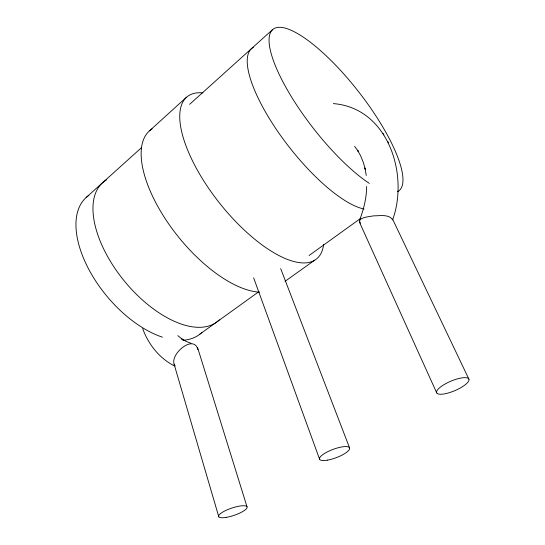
<?xml version="1.0" encoding="UTF-8"?>
<svg xmlns="http://www.w3.org/2000/svg" width="545" height="545" viewBox="0 0 545 545"><rect width="100%" height="100%" fill="white"/><g stroke="black" fill="none" stroke-linecap="round" stroke-linejoin="round"><path stroke-width="0.82" d="M392.645 219.928C389.294 213.953 379.763 215.881 373.761 215.84C370.927 216.481 355.762 217.387 360.538 223.225M366.656 186.472C366.567 198.264 363.549 209.818 359.373 220.779L359.373 220.779M392.686 219.683C409.084 174.039 387.924 107.924 333.37 103.598M149.514 130.814L186.574 97.16M86.165 197.508L141.673 147.511M189.64 104.32L272.684 29.525M199.92 334.126L258.814 291.711M309.11 255.489L360.783 218.272M285.035 281.343L314.69 260.163M190.988 343.282L186.192 341.436L181.689 338.908L183.127 339.916L177.834 335.618M174.148 365.784C159.256 358.147 148.281 344.188 142.688 328.574M175.238 365.995L174.747 365.409M354.625 146.373L358.412 151.558L357.486 150.148L360.736 156.02L363.338 162.458L365.273 169.379L364.993 167.989L366.247 175.463M174.666 365.3C168.534 355.088 193.931 333.329 197.876 349.652M383.053 133.43L383.912 134.894M387.727 141.455L388.537 142.851M392.57 219.117L468.911 379.156A17.508 5.137 -23 0 1 446.287 393.504A17.508 5.137 -23 0 1 443.14 385.179A17.508 5.137 -23 0 1 468.911 379.156M359.414 222.088L436.722 392.904M280.682 268.63L349.57 447.874M253.629 277.793L319.534 459.074M246.987 506.714L197.569 347.533M174.08 364.135L218.804 516.864M364.087 209.001A100.886 31.569 52 0 1 277.391 130.929A100.886 31.569 52 0 1 253.364 47.306M219.322 319.84A90.082 46.577 50.6 0 1 123.374 279.844A90.082 46.577 50.6 0 1 106.643 179.802M201.834 332.436A88.896 47.96 50.4 0 1 183.018 340.243M162.39 337.157A88.896 47.96 50.4 0 1 88.195 268.195A88.896 47.96 50.4 0 1 88.896 195.376M369.319 183.386A102.426 29.083 52.1 0 1 270.545 51.148A102.426 29.083 52.1 0 1 342.451 72.485A102.426 29.083 52.1 0 1 397.489 191.745M259.454 292.12A100.845 44.997 51.1 0 1 165.789 219.594A100.845 44.997 51.1 0 1 152.123 128.858M323.662 244.364A103.741 41.011 51.5 0 1 219.805 203.421A103.741 41.011 51.5 0 1 202.897 92.875M327.668 460.109A16.03 4.442 -20.5 0 0 349.658 448.181A16.03 4.442 -20.5 0 0 326.414 452.377A16.03 4.442 -20.5 0 0 327.668 460.109M226.304 517.362A15.022 3.815 -18.7 0 0 247.13 507.075A15.022 3.815 -18.7 0 0 225.146 510.781A15.022 3.815 -18.7 0 0 226.304 517.362"/></g></svg>
